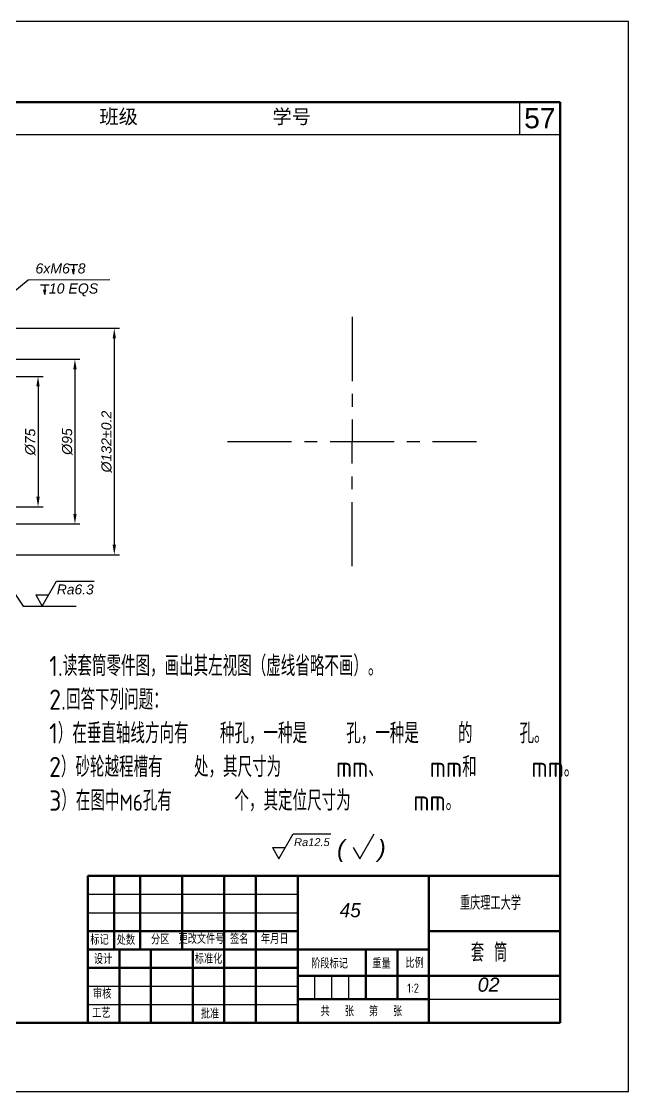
# Model space of a CAD drawing. Header units: millimetres. Extents: x 769 to 2439, y 381 to 1643.
# Drawn here: x 990.1 to 1140.6, y 720.8 to 985.8 of the extents above; entities that cross this region are included whole.
import ezdxf
from ezdxf.enums import TextEntityAlignment as Align

# ---------------------------------------------------------------- set-up
doc = ezdxf.new("R2010")
doc.units = ezdxf.units.MM
doc.linetypes.add('CENTER', pattern=[50.8, 31.75, -6.35, 6.35, -6.35])
for name, color, linetype in [('7标注层', 7, 'Continuous'), ('ST尺寸', 7, 'Continuous'), ('ST文字', 7, 'Continuous'), ('ST细实线', 7, 'Continuous'), ('中心线', 250, 'CENTER'), ('尺寸标注', 250, 'Continuous'), ('文字', 7, 'Continuous'), ('标注', 250, 'Continuous'), ('答案细实线', 7, 'Continuous')]:
    doc.layers.add(name, color=color, linetype=linetype)
doc.layers.add('粗实线', color=7, linetype='Continuous', lineweight=50)
doc.styles.add('DIM', font='ariali.ttf')
doc.styles.add('样式 1', font='ariali.ttf')
doc.styles.add('汉字', font='gbenor.shx', dxfattribs={"height": 5, "bigfont": 'gbcbig.shx'})
doc.dimstyles.new('ISO-25', dxfattribs={"dimtxt": 2.5, "dimasz": 2.5, "dimexe": 1.25, "dimexo": 0.625, "dimtad": 1, "dimdec": 0, "dimtxsty": '样式 1', "dimcen": 2.5, "dimadec": 0, "dimazin": 0, "dimtfac": 1, "dimtdec": 0, "dimtmove": 0, "dimatfit": 3, "dimfxl": 0, "dimarcsym": 0})
doc.dimstyles.new('副本 Standard', dxfattribs={"dimtxt": 2.5, "dimasz": 2.5, "dimexe": 2, "dimexo": 0.2, "dimgap": 0.7, "dimtad": 1, "dimdec": 0, "dimlfac": 2, "dimzin": 0, "dimdsep": 46, "dimtxsty": '汉字', "dimcen": 0.09, "dimadec": 0, "dimazin": 0, "dimtfac": 1, "dimtdec": 0, "dimtofl": 0, "dimtmove": 0, "dimatfit": 0, "dimfxl": 0, "dimtolj": 1, "dimtzin": 0, "dimarcsym": 0})

# ---------------------------------------------------------------- blocks, each defined once
blk = doc.blocks.new('*D100')
at = {"layer": 'Defpoints', "color": 0, "transparency": 16777216}
for p in [(966.22, 902.13), (966.22, 861.33), (1003.36, 861.33)]:
    blk.add_point(p, dxfattribs=at)
at = {"layer": 'ST尺寸', "color": 0, "lineweight": -2, "transparency": 16777216}
for p, q in [((966.84, 902.13), (1004.61, 902.13)), ((1003.36, 899.63), (1003.36, 863.83)), ((966.84, 861.33), (1004.61, 861.33))]:
    blk.add_line(p, q, dxfattribs=at)
at = {"layer": 'ST尺寸', "color": 0, "transparency": 16777216}
for points in [[(1002.95, 899.63), (1003.78, 899.63), (1003.36, 902.13)], [(1002.95, 863.83), (1003.78, 863.83), (1003.36, 861.33)]]:
    blk.add_solid(points, dxfattribs=at)
at = {"layer": 'ST尺寸', "color": 0, "transparency": 16777216, "insert": (1001.46, 881.74), "char_height": 2.5, "attachment_point": 5, "rotation": 90, "style": 'DIM'}
blk.add_mtext('%%c95', dxfattribs=at)
blk = doc.blocks.new('*D101')
at = {"layer": 'Defpoints', "color": 0, "transparency": 16777216}
for p in [(965.49, 909.78), (966.22, 853.68), (1013.11, 853.68)]:
    blk.add_point(p, dxfattribs=at)
at = {"layer": 'ST尺寸', "color": 0, "lineweight": -2, "transparency": 16777216}
for p, q in [((966.11, 909.78), (1014.36, 909.78)), ((1013.11, 907.28), (1013.11, 856.18)), ((966.84, 853.68), (1014.36, 853.68))]:
    blk.add_line(p, q, dxfattribs=at)
at = {"layer": 'ST尺寸', "color": 0, "transparency": 16777216}
for points in [[(1012.7, 907.28), (1013.53, 907.28), (1013.11, 909.78)], [(1012.7, 856.18), (1013.53, 856.18), (1013.11, 853.68)]]:
    blk.add_solid(points, dxfattribs=at)
at = {"layer": 'ST尺寸', "color": 0, "transparency": 16777216, "insert": (1011.21, 881.73), "char_height": 2.5, "attachment_point": 5, "rotation": 90, "style": 'DIM'}
blk.add_mtext('%%c132%%p0.2', dxfattribs=at)
blk = doc.blocks.new('*D118')
at = {"layer": 'Defpoints', "color": 0, "transparency": 16777216}
for p in [(966.22, 897.88), (966.22, 865.58), (994.21, 865.58)]:
    blk.add_point(p, dxfattribs=at)
at = {"layer": 'ST尺寸', "color": 0, "lineweight": -2, "transparency": 16777216}
for p, q in [((966.84, 897.88), (995.46, 897.88)), ((994.21, 895.38), (994.21, 868.08)), ((966.84, 865.58), (995.46, 865.58))]:
    blk.add_line(p, q, dxfattribs=at)
at = {"layer": 'ST尺寸', "color": 0, "transparency": 16777216}
for points in [[(993.79, 895.38), (994.63, 895.38), (994.21, 897.88)], [(993.79, 868.08), (994.63, 868.08), (994.21, 865.58)]]:
    blk.add_solid(points, dxfattribs=at)
at = {"layer": 'ST尺寸', "color": 0, "transparency": 16777216, "insert": (992.31, 881.65), "char_height": 2.5, "attachment_point": 5, "rotation": 90, "style": 'DIM'}
blk.add_mtext('%%c75', dxfattribs=at)
blk = doc.blocks.new('A$C060515BC')
at = {"layer": 'ST细实线'}
for p, q in [((0, 2.79), (2.48, 2.79)), ((1.24, 0), (0.94, 1.4)), ((1.24, 2.79), (1.24, 0)), ((1.24, 0), (1.54, 1.4))]:
    blk.add_line(p, q, dxfattribs=at)

msp = doc.modelspace()

# ---------------------------------------------------------------- linework, layer by layer
at = {"layer": '7标注层'}
for p, q in [((995.268, 840.998), (998.824, 847.158)), ((998.824, 847.158), (1008.157, 847.158)), ((993.651, 843.798), (995.268, 840.998)), ((993.651, 843.798), (996.885, 843.798)), ((1053.896, 778.428), (1057.452, 784.588)), ((1053.896, 778.428), (1057.452, 784.588)), ((1057.452, 784.588), (1066.785, 784.588)), ((1057.452, 784.588), (1066.785, 784.588)), ((1073.934, 778.428), (1077.491, 784.588)), ((1052.279, 781.228), (1055.512, 781.228)), ((1052.279, 781.228), (1053.896, 778.428)), ((1052.279, 781.228), (1053.896, 778.428)), ((1052.279, 781.228), (1055.512, 781.228)), ((1072.317, 781.228), (1073.934, 778.428))]:
    msp.add_line(p, q, dxfattribs=at)
at = {"layer": '7标注层', "const_width": 0.07}
msp.add_lwpolyline([(1072.317, 781.228), (1073.934, 778.428), (1077.491, 784.588)], dxfattribs=at)
at = {"layer": 'ST尺寸', "color": 7}
for p, q in [((962.819, 897.885), (991.791, 921.825)), ((991.791, 921.825), (1012.03, 921.859))]:
    msp.add_line(p, q, dxfattribs=at)
at = {"layer": '中心线', "ltscale": 0.5}
for p, q in [((1072.025, 912.592), (1072.025, 881.735)), ((1041.168, 881.735), (1102.883, 881.735)), ((1072.025, 850.878), (1072.025, 881.735))]:
    msp.add_line(p, q, dxfattribs=at)
at = {"layer": '标注', "color": 7}
msp.add_line((1091.06, 743.632), (1123.56, 743.632), dxfattribs=at)
at = {"layer": '答案细实线'}
for p, q in [((1140.56, 985.782), (768.56, 985.782)), ((1140.56, 720.782), (1140.56, 985.782)), ((1113.56, 965.782), (1113.56, 957.782)), ((798.56, 957.782), (1123.56, 957.782)), ((1006.56, 769.632), (1058.56, 769.632)), ((1006.56, 765.082), (1058.56, 765.082)), ((1062.785, 743.632), (1062.785, 749.482)), ((1067.01, 743.632), (1067.01, 749.482)), ((1071.235, 743.632), (1071.235, 749.482)), ((1006.56, 746.882), (1058.56, 746.882)), ((1006.56, 742.332), (1058.56, 742.332)), ((768.56, 720.782), (1140.56, 720.782))]:
    msp.add_line(p, q, dxfattribs=at)
at = {"layer": '粗实线'}
for p, q in [((1123.56, 965.782), (798.56, 965.782)), ((1123.56, 737.782), (1123.56, 965.782)), ((1006.56, 737.782), (1006.56, 774.182)), ((1006.56, 774.182), (1123.56, 774.182)), ((1013.06, 755.982), (1013.06, 774.182)), ((1019.56, 755.982), (1019.56, 774.182)), ((1029.96, 755.982), (1029.96, 774.182)), ((1040.36, 755.982), (1040.36, 774.182)), ((1048.16, 755.982), (1048.16, 774.182)), ((1058.56, 737.782), (1058.56, 774.182)), ((1091.06, 737.782), (1091.06, 774.182)), ((1123.56, 774.182), (1123.56, 737.782)), ((1006.56, 760.532), (1058.56, 760.532)), ((1091.06, 760.532), (1123.56, 760.532)), ((1123.56, 760.532), (1100.818, 760.532)), ((1006.56, 755.982), (1091.06, 755.982)), ((1014.36, 737.782), (1014.36, 755.982)), ((1022.16, 737.782), (1022.16, 755.982)), ((1032.56, 737.782), (1032.56, 755.982)), ((1040.36, 737.782), (1040.36, 755.982)), ((1040.36, 737.782), (1040.36, 755.982)), ((1040.36, 737.782), (1040.36, 755.982)), ((1048.16, 737.782), (1048.16, 755.982)), ((1075.46, 743.632), (1075.46, 755.982)), ((1083.26, 743.632), (1083.26, 755.982)), ((1006.56, 751.432), (1058.56, 751.432)), ((1123.56, 749.482), (1058.56, 749.482)), ((1091.06, 743.632), (1058.56, 743.632)), ((798.56, 737.782), (1123.56, 737.782)), ((1123.56, 737.782), (1006.56, 737.782))]:
    msp.add_line(p, q, dxfattribs=at)

# ---------------------------------------------------------------- block references
at = {"layer": 'ST文字', "color": 7, "xscale": 0.8500000000003638, "yscale": 0.8500000000003638, "zscale": 0.8500000000003638}
for p in [(1001.979, 923.219), (994.844, 918.157)]:
    msp.add_blockref('A$C060515BC', p, dxfattribs=at)

# ---------------------------------------------------------------- texts
at = {"layer": '7标注层', "ltscale": 0.6, "style": 'DIM'}
for s, height, p in [('Ra6.3', 2.45, (1003.439, 845.124)), ('Ra12.5', 1.96, (1062.067, 782.553))]:
    msp.add_text(s, height=height, dxfattribs=at).set_placement(p, align=Align.MIDDLE_CENTER)
at = {"layer": '7标注层', "style": 'DIM'}
msp.add_text('(     )', height=4.2, dxfattribs=at).set_placement((1068.314, 778.916))
at = {"layer": 'ST尺寸', "color": 7, "char_height": 2.5, "attachment_point": 1, "style": 'DIM'}
for s, insert, width in [('6xM6  8', (993.568, 925.862), 18.07827), ('  10 EQS', (994.949, 920.896), 22.78303)]:
    msp.add_mtext(s, dxfattribs=dict(at, insert=insert, width=width))
at = {"layer": '尺寸标注', "color": 7, "insert": (1118.56, 961.782), "char_height": 5, "width": 10, "attachment_point": 5}
msp.add_mtext('{\\fArial|b0|i0|c0|p34;57}', dxfattribs=at)
at = {"layer": '文字', "color": 7, "insert": (966.535, 962.009), "char_height": 3.5, "width": 313.5, "attachment_point": 4}
msp.add_mtext('{\\fSimSun|b0|i0|c134|p2;  姓名            班级              学号}', dxfattribs=at)
at = {"layer": '文字', "color": 7, "insert": (996.983, 809.428), "char_height": 5, "width": 313.5236, "attachment_point": 4, "style": '汉字'}
msp.add_mtext('1.读套筒零件图，画出其左视图（虚线省略不画）。     \\P2.回答下列问题：\\P1）在垂直轴线方向有{\\fArial|b0|i0|c0|p34;\\L    }种孔，一种是{\\fArial|b0|i0|c0|p34;\\L     }孔，一种是{\\fArial|b0|i0|c0|p34;\\L     }的{\\fArial|b0|i0|c0|p34;\\L      }孔。     \\P2）砂轮越程槽有{\\fArial|b0|i0|c0|p34;\\L    }处，其尺寸为{\\fArial|b0|i0|c0|p34;\\L       }mm、{\\fArial|b0|i0|c0|p34;\\L      }mm和{\\fArial|b0|i0|c0|p34;\\L       }mm。     \\P3）在图中{\\H0.8x;M6}孔有{\\fArial|b0|i0|c0|p34;\\L        }个，其定位尺寸为{\\fArial|b0|i0|c0|p34;\\L        }mm。', dxfattribs=at)
at = {"layer": '文字', "attachment_point": 5}
for s, insert, char_height, style in [('重庆理工大学', (1106.318, 767.51), 3.5, '汉字'), ('标记', (1009.442, 758.305), 2.275, '汉字'), ('处数', (1015.98, 758.249), 2.275, '汉字'), ('分区', (1024.473, 758.361), 2.275, '汉字'), ('更改文件号', (1034.715, 758.499), 2.275, '汉字'), ('签名', (1044.076, 758.499), 2.275, '汉字'), ('年月日', (1052.852, 758.499), 2.275, '汉字'), ('设计', (1010.321, 753.5), 2.275, '汉字'), ('标准化', (1036.47, 753.585), 2.275, '汉字'), ('阶段标记', (1066.455, 752.416), 2.275, '汉字'), ('重量', (1079.326, 752.416), 2.275, '汉字'), ('比例', (1087.517, 752.562), 2.275, '汉字'), ('1:2', (1087.151, 746.397), 2.275, '汉字'), ('02', (1105.868, 747.247), 3.5, 'DIM'), ('审核', (1010.123, 744.921), 2.275, '汉字'), ('工艺', (1009.89, 740.203), 2.275, '汉字'), ('批准', (1036.826, 739.974), 2.275, '汉字'), ('共   张   第   张', (1074.353, 740.577), 2.275, '汉字')]:
    msp.add_mtext(s, dxfattribs=dict(at, insert=insert, char_height=char_height, style=style))
at = {"layer": '文字', "attachment_point": 1}
for s, insert, char_height, width, style in [('{\\fSystem|b0|i1|c134|p32;45}', (1068.974, 767.458), 3.5, 20.04058, 'DIM'), ('套 筒', (1101.477, 757.479), 4.55, 4.618527782440651e-14, '汉字')]:
    msp.add_mtext(s, dxfattribs=dict(at, insert=insert, char_height=char_height, width=width, style=style))

# ---------------------------------------------------------------- dimensions: what is measured, and where the dimension line sits
at = {"layer": 'ST尺寸', "color": 7}
dim = msp.add_linear_dim(base=(1013.113, 853.685), p1=(965.486, 909.785), p2=(966.219, 853.685), angle=90, text='%%c132%%p0.2', dimstyle='ISO-25', override={"dimscale": 1, "dimtoh": 0, "dimzin": 12, "dimtxsty": 'DIM', "dimcen": -2, "dimtdec": 3, "dimtzin": 12}, dxfattribs=at)
dim.commit()
dim.dimension.update_dxf_attribs({"geometry": '*D101', "text_midpoint": (1011.212, 881.735)})
for base, p1, p2, text, picture, middle in [((1003.364, 861.335), (966.219, 902.135), (966.219, 861.335), '%%c95', '*D100', (1003.364, 881.742)), ((994.211, 865.585), (966.219, 897.885), (966.219, 865.585), '%%c75', '*D118', (994.211, 881.648))]:
    dim = msp.add_linear_dim(base=base, p1=p1, p2=p2, angle=90, text=text, dimstyle='ISO-25', override={"dimscale": 1, "dimtoh": 0, "dimzin": 12, "dimtxsty": 'DIM', "dimcen": -2, "dimtdec": 3, "dimtzin": 12}, dxfattribs=at)
    dim.commit()
    dim.dimension.update_dxf_attribs({"geometry": picture, "text_midpoint": middle, "dimtype": 160})

# ---------------------------------------------------------------- leaders
at = {"layer": 'ST尺寸'}
msp.add_leader([(981.932, 853.685), (990.512, 840.998), (1003.661, 840.998)], dimstyle='副本 Standard', override={"dimgap": 0.7, "dimtad": 0}, dxfattribs=at)

doc.saveas('drawing.dxf')
